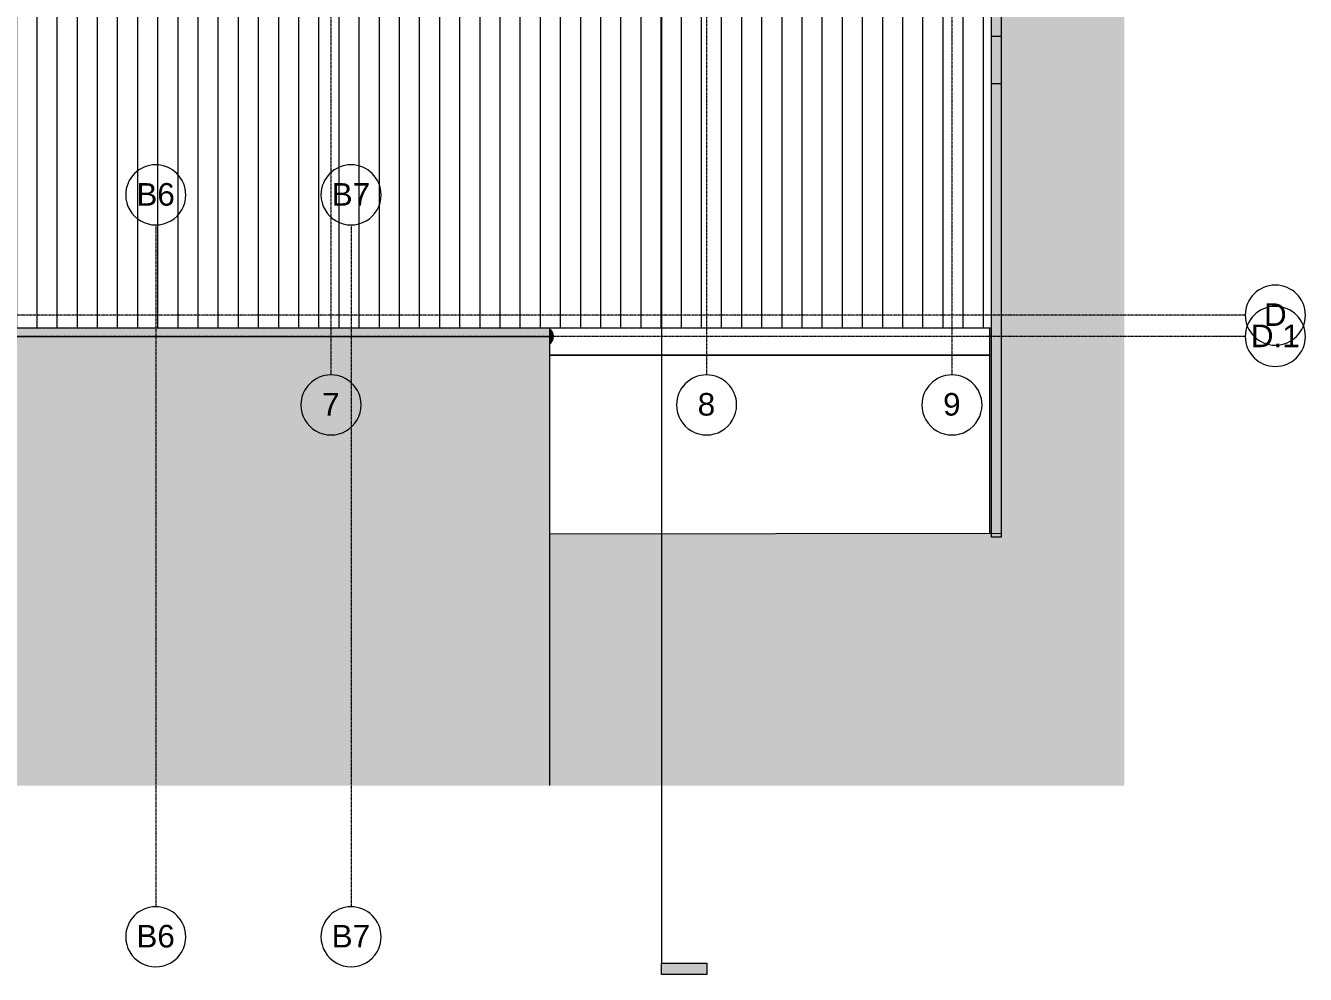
# Model space of a CAD drawing. Header units: inches. Extents: x -4141 to -1335, y 10291 to 12101.
# Drawn here: x -2357 to -1335, y 10291 to 11049 of the extents above; entities that cross this region are included whole.
import ezdxf

# ---------------------------------------------------------------- set-up
doc = ezdxf.new("R2010")
doc.units = ezdxf.units.IN
doc.header["$MEASUREMENT"] = 0
doc.linetypes.add('Aligning Line 1_8_', pattern=[0.25, 0.125, -0.125])
doc.linetypes.add('Grid Line 1_2_', pattern=[0.875, 0.5, -0.125, 0.125, -0.125])
for name, color, linetype, lineweight in [('A-ROOF', 132, 'Continuous', 13), ('A-ROOF-PATT', 132, 'Continuous', 9), ('A-WALL', 113, 'Continuous', 13), ('C-BLDG-PADS', 91, 'Continuous', 13), ('C-TOPO', 7, 'Continuous', 9), ('G-ANNO-SYMB', 111, 'Aligning Line 1_8_', 9), ('S-COLS', 52, 'Continuous', 13), ('S-GRID', 1, 'Continuous', 9), ('S-GRID-IDEN', 1, 'Continuous', 9)]:
    doc.layers.add(name, color=color, linetype=linetype, lineweight=lineweight)
doc.styles.add('Arial', font='arial.ttf', dxfattribs={"height": 18})

# ---------------------------------------------------------------- blocks, each defined once
blk = doc.blocks.new('Walls 1 - Walls 1-1277454-FLOOR PLAN - ROOF PLAN')
at = {"layer": 'A-ROOF', "lineweight": 9}
blk.add_hatch(color=254, dxfattribs=at).paths.add_polyline_path([(-1938.6, 10441.8), (-1479.6, 10441.8), (-1479.6, 12101), (-1957.7, 12101), (-1956.8, 11915.8), (-1585.5, 11918.8), (-1585.5, 11774.1), (-1577.8, 11774.1), (-1577.8, 10643), (-1938.6, 10642.4), (-1938.6, 10639)], flags=0)
at = {"layer": 'A-ROOF', "color": 8, "lineweight": 9}
for p, q in [((-1957.7, 12101), (-1956.8, 11915.8)), ((-1956.8, 11915.8), (-1585.5, 11918.9)), ((-1585.5, 11918.9), (-1585.5, 11774.1)), ((-1585.5, 11774.1), (-1577.8, 11774.1)), ((-1577.8, 11774.1), (-1577.8, 11039.7)), ((-1577.8, 11002.4), (-1577.8, 10643)), ((-1577.8, 10643), (-1938.6, 10642.4)), ((-1938.6, 10642.4), (-1938.6, 10441.8))]:
    blk.add_line(p, q, dxfattribs=at)
blk = doc.blocks.new('Grid - Grid Head - Circle-50561-FLOOR PLAN - ROOF PLAN')
at = {"layer": 'S-GRID-IDEN'}
for start, end in [(360, 180), (180, 360)]:
    blk.add_arc((0, 0), 0.25, start, end, dxfattribs=at)
blk = doc.blocks.new('Section - 3_32_ x 3_8_-54337-FLOOR PLAN - ROOF PLAN')
at = {"layer": 'G-ANNO-SYMB', "linetype": 'Continuous'}
blk.add_hatch(color=256, dxfattribs=at).paths.add_polyline_path([(0, 0.375), (0, 0), (-0.09375, 0), (-0.09375, 0.375)], flags=0)
for p, q in [((0, 0.375), (-0.09375, 0.375)), ((-0.09375, 0.375), (-0.09375, 0)), ((0, 0), (0, 0.375)), ((-0.09375, 0), (0, 0))]:
    blk.add_line(p, q, dxfattribs=at)

msp = doc.modelspace()

# ---------------------------------------------------------------- hatches: boundary and pattern name
at = {"layer": 'A-ROOF'}
for color, points in [(8, [(-3042.2, 10800.4), (-1938.6, 10800.4), (-1938.6, 10807.1), (-3042.2, 10807.1)]), (254, [(-3217.2, 10441.8), (-1938.6, 10441.8), (-1938.6, 10800.4), (-3042.2, 10800.4), (-3042.2, 10639), (-3217.2, 10639), (-3217.2, 10545.5)])]:
    msp.add_hatch(color=color, dxfattribs=at).paths.add_polyline_path(points, flags=0)
at = {"layer": 'A-ROOF-PATT'}
h = msp.add_hatch(dxfattribs=at)
h.set_pattern_fill('FP_1', color=9, style=0, pattern_type=2)
h.set_pattern_definition([(270, (0, 9.729), (16.082, 1e-15), [])])
h.paths.add_polyline_path([(-1585.5, 10807.1), (-1585.5, 11770.6), (-3105.5, 11770.6), (-3105.5, 11458.6), (-3567.6, 11458.6), (-3567.6, 11061.9), (-3358.6, 11061.9), (-3358.6, 10807.1), (-1811.5, 10807.1)], flags=0)
h.paths.add_polyline_path([(-1790.8, 11068.1), (-1799.2, 11068.1), (-1799.2, 11113.9), (-1739.8, 11113.9), (-1739.8, 11068.1), (-1770, 11068.1)], flags=0)
h.paths.add_polyline_path([(-1799.2, 11221.9), (-1799.2, 11267.7), (-1739.8, 11267.7), (-1739.8, 11221.9), (-1790.8, 11221.9)], flags=0)
h.paths.add_polyline_path([(-1770, 11375.7), (-1799.2, 11375.7), (-1799.2, 11421.5), (-1739.8, 11421.5), (-1739.8, 11375.7)], flags=0)
at = {"layer": 'A-WALL'}
h = msp.add_hatch(color=254, dxfattribs=at)
h.paths.add_polyline_path([(-1585.5, 10643), (-1577.8, 10643), (-1577.8, 11002.4), (-1585.5, 11002.4), (-1585.5, 10643)], flags=0)
h.paths.add_polyline_path([(-1585.5, 11039.7), (-1577.8, 11039.7), (-1577.8, 11774.1), (-1585.5, 11774.1), (-1585.5, 11064)], flags=0)
msp.add_hatch(color=254, dxfattribs=at).paths.add_polyline_path([(-1577.8, 11002.4), (-1577.8, 11039.7), (-1585.5, 11039.7), (-1585.5, 11002.4)], flags=0)
at = {"layer": 'C-BLDG-PADS', "lineweight": 9}
h = msp.add_hatch(dxfattribs=at)
h.set_pattern_fill('FP_3', color=9, style=0, pattern_type=2)
h.set_pattern_definition([(0, (0, 0), (30.72, 7.68), [1.267, -21.773, 1.267, -21.773, -122.88]), (0, (0, 0), (30.72, 7.68), [-46.08, 1.267, -44.813, 1.267, -21.773, -53.76]), (0, (0, 0), (30.72, 7.68), [-115.2, 1.267, -14.093, 1.267, -37.133]), (120, (11.52, 3.84), (-22.011075, 22.7643004), [1.267, -21.773, 1.267, -21.773, -122.88]), (120, (11.52, 3.84), (-22.011075, 22.7643004), [-46.08, 1.267, -44.813, 1.267, -21.773, -53.76]), (120, (11.52, 3.84), (-22.011075, 22.7643004), [-115.2, 1.267, -14.093, 1.267, -37.133]), (240, (15.36, 19.2), (-8.708925, -30.4443004), [1.267, -21.773, 1.267, -21.773, -122.88]), (240, (15.36, 19.2), (-8.708925, -30.4443004), [-46.08, 1.267, -44.813, 1.267, -21.773, -53.76]), (240, (15.36, 19.2), (-8.708925, -30.4443004), [-115.2, 1.267, -14.093, 1.267, -37.133])])
h.paths.add_polyline_path([(-1587.2, 10643), (-1585.5, 10643), (-1585.5, 10807.1), (-1587.2, 10807.1), (-1587.2, 10643)], flags=0)
h.paths.add_polyline_path([(-1587.2, 11770.6), (-1585.5, 11770.6), (-1585.5, 11772.1), (-1587.2, 11772.1)], flags=0)
h.paths.add_polyline_path([(-1587.2, 11842.9), (-1585.5, 11842.9), (-1585.5, 11918.9), (-1587.2, 11918.8), (-1587.2, 11893.6)], flags=0)
at = {"layer": 'S-COLS'}
msp.add_hatch(color=254, dxfattribs=at).paths.add_polyline_path([(-1938.6, 10794.6), (-1937.4, 10795.4), (-1936.3, 10796.9), (-1935.6, 10798.6), (-1935.4, 10800.4), (-1935.6, 10802.2), (-1936.3, 10803.9), (-1937.4, 10805.3), (-1938.6, 10806.2), (-1938.6, 10795.4)], flags=0)

# ---------------------------------------------------------------- linework, layer by layer
at = {"layer": 'A-ROOF', "color": 8, "lineweight": 9}
for p, q in [((-1585.5, 10807.1), (-3358.6, 10807.1)), ((-1938.6, 10807.1), (-1938.6, 10642.4)), ((-3042.2, 10800.4), (-1938.6, 10800.4))]:
    msp.add_line(p, q, dxfattribs=at)
at = {"layer": 'A-WALL', "color": 8, "lineweight": 9}
for p, q in [((-1585.5, 10640.1), (-1585.5, 11774.1)), ((-1577.8, 11774.1), (-1577.8, 10640.1)), ((-1577.8, 11039.7), (-1585.5, 11039.7)), ((-1585.5, 11002.4), (-1577.8, 11002.4)), ((-1577.8, 10640.1), (-1585.5, 10640.1))]:
    msp.add_line(p, q, dxfattribs=at)
at = {"layer": 'C-BLDG-PADS', "color": 8, "lineweight": 9}
msp.add_line((-1587.2, 10807.1), (-1587.2, 10643), dxfattribs=at)
at = {"layer": 'C-TOPO', "color": 8}
for p, q in [((-1881.7, 10785.3), (-1938.6, 10785.3)), ((-1938.6, 10785.3), (-1881.7, 10785.3)), ((-1938.6, 10785.3), (-1881.7, 10785.3)), ((-1587.2, 10785.3), (-1881.7, 10785.3)), ((-1881.7, 10785.3), (-1587.2, 10785.3)), ((-1881.7, 10785.3), (-1587.2, 10785.3))]:
    msp.add_line(p, q, dxfattribs=at)
at = {"layer": 'G-ANNO-SYMB', "linetype": 'Continuous'}
msp.add_line((-1849.1, 12017.7), (-1849.1, 10300.1), dxfattribs=at)
at = {"layer": 'S-COLS', "color": 8, "lineweight": 9}
for start, end in [(0, 56.7836), (303.2333, 0)]:
    msp.add_arc((-1942.4, 10800.4), 7, start, end, dxfattribs=at)
at = {"layer": 'S-GRID', "linetype": 'Grid Line 1_2_'}
for p, q in [((-2113.2, 11973.4), (-2113.2, 10769.7)), ((-1813.2, 11973.4), (-1813.2, 10769.7)), ((-1617.2, 11973.4), (-1617.2, 10769.7)), ((-2253.2, 10889.4), (-2253.2, 10345.1)), ((-2097.2, 10889.4), (-2097.2, 10345.1)), ((-1382.9, 10817.4), (-3750.5, 10817.4)), ((-1382.9, 10800.4), (-3886.2, 10800.4))]:
    msp.add_line(p, q, dxfattribs=at)

# ---------------------------------------------------------------- block references
at = {"layer": 'A-ROOF', "color": 8, "lineweight": 9}
msp.add_blockref('Walls 1 - Walls 1-1277454-FLOOR PLAN - ROOF PLAN', (0, 0), dxfattribs=at)
at = {"layer": 'G-ANNO-SYMB', "linetype": 'Continuous', "extrusion": (0, 0, -1), "xscale": 95.99999999999994, "yscale": 95.99999999999994, "zscale": 95.99999999999994, "rotation": 90.00000000000053}
msp.add_blockref('Section - 3_32_ x 3_8_-54337-FLOOR PLAN - ROOF PLAN', (1849.1, 10300.1), dxfattribs=at)
at = {"layer": 'S-GRID-IDEN', "xscale": 95.99999999999994, "yscale": 95.99999999999994, "zscale": 95.99999999999994}
for p, rotation in [((-2253.2, 10913.4), 180), ((-2097.2, 10913.4), 180), ((-1358.9, 10817.4), 89.99999999999964), ((-1358.9, 10800.4), 89.99999999999962), ((-2113.2, 10745.7), 180), ((-1813.2, 10745.7), 180), ((-1617.2, 10745.7), 180), ((-2253.2, 10321.1), 180), ((-2097.2, 10321.1), 180)]:
    msp.add_blockref('Grid - Grid Head - Circle-50561-FLOOR PLAN - ROOF PLAN', p, dxfattribs=dict(at, rotation=rotation))

# ---------------------------------------------------------------- texts
at = {"layer": 'S-GRID-IDEN', "char_height": 18, "attachment_point": 1, "style": 'Arial'}
for s, insert, width in [('B6', (-2268.7, 10922.8), 37.269), ('B7', (-2112.7, 10922.8), 37.269), ('D', (-1368, 10826.8), 22.119), ('D.1', (-1378.5, 10809.8), 47.571), ('7', (-2120.3, 10755.2), 16.968), ('8', (-1820.3, 10755.2), 16.968), ('9', (-1624.3, 10755.2), 16.968), ('B6', (-2268.7, 10330.6), 37.269), ('B7', (-2112.7, 10330.6), 37.269)]:
    msp.add_mtext(s, dxfattribs=dict(at, insert=insert, width=width))

doc.saveas('drawing.dxf')
